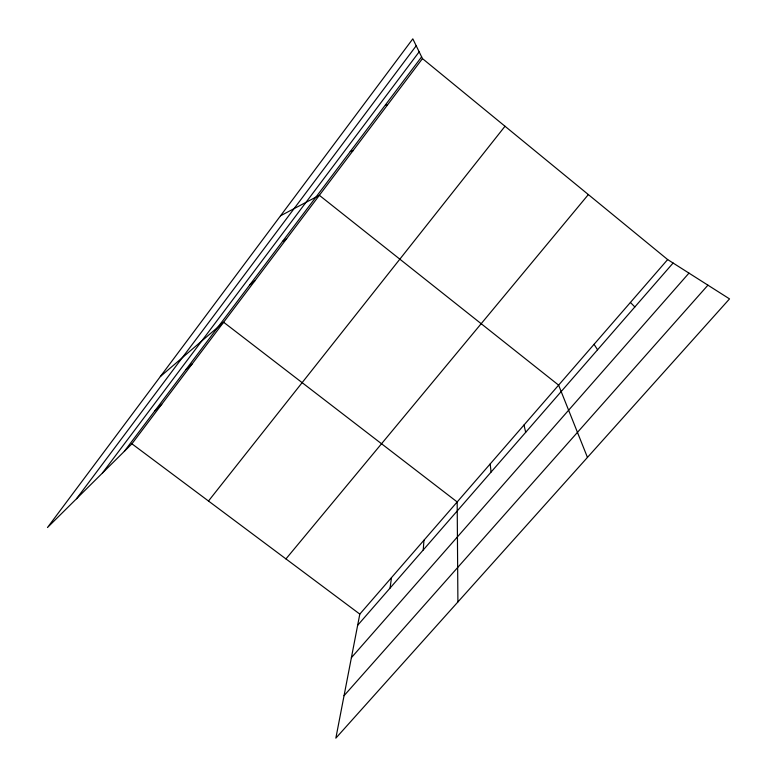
<?xml version="1.0" encoding="UTF-8"?>
<svg xmlns="http://www.w3.org/2000/svg" width="777" height="777" viewBox="0 0 777 777"><rect width="100%" height="100%" fill="white"/><g stroke="black" fill="none" stroke-linecap="round" stroke-linejoin="round"><path stroke-width="1.17" d="M423.242 549.97L423.951 540.229M390.054 588.092L391.511 577.602M667.647 259.567L359.809 614.102L335.849 738.15L729.525 298.892L667.647 259.567L422.465 58.596L412.82 38.85L47.475 527.534L131.925 443.813L422.465 58.596M76.515 498.747L416.2 45.785M102.399 473.086L419.162 51.836M124.339 451.33L421.62 56.876M208.479 501.029L505.001 126.253M285.946 558.916L588.354 194.571M357.643 625.31L673.096 263.024M351.398 657.672L688.966 273.115M344.056 695.687L707.934 285.169M154.788 410.926L161.752 404.263M186.004 369.512L192.317 363.743M160.353 376.554L223.63 322.232L457.177 501.961L457.906 601.961M249.835 284.819L254.769 280.944M282.469 241.521L286.664 238.656M280.546 215.773L319.357 195.309L558.614 385.139L587.451 457.41M350.252 151.573L352.865 150.884M385.47 104.837L387.218 105.332M131.925 443.813L359.809 614.102M630.409 302.457L634.848 306.954M594.075 344.308L597.552 349.786M523.999 425.009L525.689 432.313M490.2 463.937L491.054 472.095"/></g></svg>
